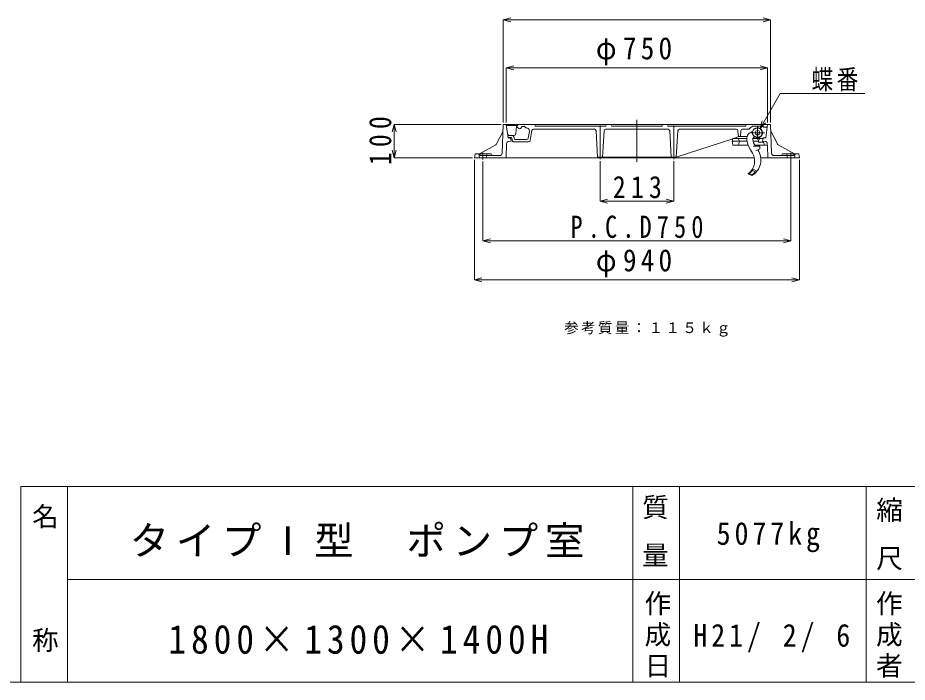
# Model space of a CAD drawing. Units: millimetres, scale not verified. Extents: x -6164 to 5771, y -4092 to 4364.
# Drawn here: x 347 to 2920, y -4092 to -2168 of the extents above; entities that cross this region are included whole.
import ezdxf

# ---------------------------------------------------------------- set-up
doc = ezdxf.new("R2010")
doc.units = ezdxf.units.MM
doc.header["$LTSCALE"] = 30
doc.linetypes.add('CHAIN1', pattern=[8, 5, -1, 1, -1])
doc.linetypes.add('DASHED1', pattern=[1.8, 1.2, -0.6])
for name, color, linetype, lineweight in [('0-0_枠', 7, 'Continuous', 9), ('0-2', 3, 'Continuous', 9), ('0-6_寸法', 4, 'Continuous', 9), ('0-A_鉄蓋', 4, 'Continuous', 9), ('0-D', 4, 'Continuous', 9), ('1-0', 7, 'Continuous', 9)]:
    doc.layers.add(name, color=color, linetype=linetype, lineweight=lineweight)
doc.styles.add('@ＭＳ ゴシック', font='')
doc.styles.add('ＭＳ ゴシック', font='')
doc.styles.get('@ＭＳ ゴシック').set_extended_font_data('@MS Gothic')
doc.styles.get('ＭＳ ゴシック').set_extended_font_data('MS Gothic')

msp = doc.modelspace()

# ---------------------------------------------------------------- linework, layer by layer
at = {"layer": '0-6_寸法'}
for p, q in [((1751.32, -2173.71), (1773.05, -2167.89)), ((1751.32, -2173.71), (2524.64, -2173.71)), ((1751.32, -2173.71), (1773.05, -2179.53)), ((1751.32, -2173.71), (1751.32, -2470.72)), ((2524.64, -2173.71), (2502.9, -2167.89)), ((2524.64, -2173.71), (2502.9, -2179.53)), ((2524.64, -2173.71), (2524.64, -2470.72)), ((1760.04, -2313.2), (1781.77, -2307.38)), ((1760.04, -2313.2), (2515.92, -2313.2)), ((1760.04, -2313.2), (1781.77, -2319.03)), ((1760.04, -2313.2), (1760.04, -2470.72)), ((2515.92, -2313.2), (2494.18, -2307.38)), ((2515.92, -2313.2), (2494.18, -2319.03)), ((2515.92, -2313.2), (2515.92, -2470.72)), ((1435.52, -2476.53), (1429.7, -2498.26)), ((1435.52, -2573.44), (1435.52, -2476.53)), ((1435.52, -2476.53), (1441.35, -2498.26)), ((1435.52, -2476.53), (1745.5, -2476.53)), ((1435.52, -2573.44), (1429.7, -2551.7)), ((1435.52, -2573.44), (1441.35, -2551.7)), ((1435.52, -2573.44), (1662.23, -2573.44)), ((1667.98, -2927.07), (1667.98, -2579.25)), ((1692.2, -2813.67), (1692.2, -2583.66)), ((2031.38, -2698.5), (2031.38, -2582.7)), ((2244.58, -2698.5), (2244.58, -2582.7)), ((2583.75, -2813.67), (2583.75, -2583.66)), ((2607.98, -2927.07), (2607.98, -2579.25)), ((2031.38, -2698.5), (2053.11, -2692.68)), ((2031.38, -2698.5), (2244.58, -2698.5)), ((2031.38, -2698.5), (2053.11, -2704.33)), ((2244.58, -2698.5), (2222.84, -2692.68)), ((2244.58, -2698.5), (2222.84, -2704.33)), ((1692.2, -2813.67), (1713.94, -2807.85)), ((1692.2, -2813.67), (2583.75, -2813.67)), ((1692.2, -2813.67), (1713.94, -2819.5)), ((2583.75, -2813.67), (2562.02, -2807.85)), ((2583.75, -2813.67), (2562.02, -2819.5)), ((1667.98, -2927.07), (1689.71, -2921.25)), ((1667.98, -2927.07), (2607.98, -2927.07)), ((1667.98, -2927.07), (1689.71, -2932.9)), ((2607.98, -2927.07), (2586.24, -2921.25)), ((2607.98, -2927.07), (2586.24, -2932.9))]:
    msp.add_line(p, q, dxfattribs=at)
at = {"layer": '0-A_鉄蓋', "color": 7, "linetype": 'CHAIN1'}
for p, q in [((2137.98, -2463.63), (2137.98, -2585.28)), ((2031.38, -2479.73), (2031.38, -2576.88)), ((2244.58, -2479.73), (2244.58, -2576.88)), ((2486.84, -2519.9), (2486.84, -2483.41)), ((2507.81, -2500.76), (2467, -2500.76))]:
    msp.add_line(p, q, dxfattribs=at)
at = {"layer": '0-A_鉄蓋', "color": 3}
for p, q in [((1731.63, -2533.36), (1750.59, -2495.91)), ((1748.21, -2559.68), (1751.32, -2476.53)), ((1760.04, -2476.53), (1751.32, -2476.53)), ((1760.04, -2476.53), (1765.49, -2515.29)), ((1791.05, -2477.01), (1760.11, -2477.01)), ((1792.02, -2479.92), (1760.54, -2479.92)), ((1787.92, -2503.9), (1789.08, -2480.37)), ((1791.05, -2477.01), (1792.02, -2478.95)), ((1792.02, -2479.92), (1792.02, -2478.95)), ((2515.92, -2476.53), (2510.47, -2515.29)), ((2515.92, -2476.53), (2524.64, -2476.53)), ((2527.75, -2559.68), (2524.64, -2476.53)), ((2544.32, -2533.36), (2525.36, -2495.91)), ((1765.49, -2515.29), (1772.64, -2515.29)), ((1783.08, -2508.51), (1768.75, -2508.51)), ((1774.58, -2524.98), (1772.64, -2515.29)), ((2413.68, -2524.98), (2415.62, -2517.23)), ((2415.62, -2517.23), (2455.68, -2517.23)), ((2431.12, -2517.23), (2435, -2524.98)), ((2473.39, -2517.23), (2502.93, -2517.23)), ((2502.93, -2517.23), (2503.32, -2515.29)), ((2503.32, -2515.29), (2510.47, -2515.29)), ((1729.68, -2535.4), (1682.51, -2561.81)), ((1760.85, -2531.66), (1759.38, -2572.04)), ((1765.71, -2526.14), (1774.58, -2524.98)), ((2413.68, -2524.98), (2415.62, -2536.61)), ((2415.62, -2536.61), (2459.59, -2536.61)), ((2432.09, -2536.61), (2435, -2524.98)), ((2435, -2524.98), (2456.33, -2524.98)), ((2474.22, -2524.98), (2489.27, -2524.98)), ((2478.54, -2536.61), (2512.45, -2536.61)), ((2489.27, -2524.98), (2489.51, -2527.89)), ((2502.44, -2527.89), (2489.51, -2527.89)), ((2506.2, -2534.34), (2505.28, -2530.17)), ((2515.36, -2539.41), (2516.58, -2572.04)), ((2546.28, -2535.4), (2593.44, -2561.81)), ((1669.92, -2561.81), (1667.98, -2573.44)), ((1716.43, -2561.81), (1669.92, -2561.81)), ((1680.58, -2561.81), (1682.51, -2573.44)), ((1703.83, -2561.81), (1701.89, -2573.44)), ((1718.51, -2565.62), (1716.43, -2561.81)), ((1721.06, -2567.14), (1740.46, -2567.14)), ((2554.89, -2567.14), (2535.5, -2567.14)), ((2557.44, -2565.62), (2559.52, -2561.81)), ((2572.12, -2561.81), (2574.06, -2573.44)), ((2595.38, -2561.81), (2593.44, -2573.44)), ((2477.54, -2573.44), (1667.98, -2573.44)), ((2496.15, -2573.44), (2607.98, -2573.44))]:
    msp.add_line(p, q, dxfattribs=at)
at = {"layer": '0-A_鉄蓋', "color": 7}
for p, q in [((2515.92, -2476.53), (1760.04, -2476.53)), ((1792.59, -2485.65), (1794.99, -2487.87)), ((1805.04, -2483.31), (1802.19, -2487.19)), ((1806.31, -2482.83), (1812.85, -2482.83)), ((1814.87, -2484.81), (1814.71, -2484.23)), ((1816.74, -2486.22), (1817.24, -2486.22)), ((1829.42, -2523.01), (1834.15, -2494.65)), ((2014.81, -2490.6), (1838.93, -2490.6)), ((1844, -2480.92), (1842.9, -2476.53)), ((1845.36, -2481.86), (2046.74, -2481.86)), ((2019.65, -2495.15), (2024.11, -2571.98)), ((2043.11, -2495.15), (2038.65, -2571.98)), ((2228.01, -2490.6), (2047.95, -2490.6)), ((2049.31, -2476.53), (2048.15, -2480.79)), ((2063.84, -2476.53), (2065, -2480.79)), ((2209.55, -2481.86), (2066.41, -2481.86)), ((2212.11, -2476.53), (2210.95, -2480.79)), ((2226.65, -2476.53), (2227.81, -2480.79)), ((2452.19, -2481.86), (2229.21, -2481.86)), ((2232.84, -2495.15), (2237.31, -2571.98)), ((2256.31, -2495.15), (2251.84, -2571.98)), ((2350.12, -2490.58), (2261.14, -2490.6)), ((2350.12, -2490.58), (2425.25, -2490.58)), ((2430.08, -2494.98), (2431.61, -2511.42)), ((2438.91, -2494.99), (2437.42, -2511.42)), ((2461.11, -2490.58), (2443.74, -2490.58)), ((2453.12, -2481.15), (2454.38, -2476.53)), ((2471.9, -2481.73), (2462.06, -2490.23)), ((2500.78, -2481.38), (2472.85, -2481.38)), ((2503.86, -2483.86), (2501.81, -2481.8)), ((2504.89, -2484.28), (2514.82, -2484.28)), ((1777.09, -2508.51), (1764.53, -2508.51)), ((1773.14, -2514.32), (1765.35, -2514.32)), ((1778.02, -2525.42), (1775.98, -2516.58)), ((1781.79, -2512.18), (1783.41, -2518.67)), ((1785.29, -2520.14), (1818.92, -2520.14)), ((1823.7, -2516.09), (1826.8, -2497.5)), ((2251.84, -2571.98), (2415.32, -2518.41)), ((2418.07, -2517.23), (2431.61, -2511.42)), ((2456.94, -2511.42), (2431.61, -2511.42)), ((1779.91, -2526.92), (1824.67, -2526.92)), ((2251.84, -2571.98), (2024.11, -2571.98))]:
    msp.add_line(p, q, dxfattribs=at)
at = {"layer": '0-A_鉄蓋', "color": 2, "lineweight": 18}
for p, q in [((2472.79, -2497.03), (2469.55, -2498.34)), ((2479.33, -2513.2), (2476.08, -2514.51)), ((2493.63, -2539.52), (2480.08, -2539.52)), ((2493.63, -2547.27), (2487.39, -2550.18)), ((2493.63, -2547.27), (2493.63, -2539.52)), ((2466.32, -2550.52), (2472.02, -2559.81)), ((2470.36, -2625.06), (2460, -2619.36))]:
    msp.add_line(p, q, dxfattribs=at)
at = {"layer": '0-A_鉄蓋', "color": 3, "linetype": 'DASHED1'}
for p, q in [((2501.38, -2524.98), (2502.93, -2517.23)), ((2413.68, -2524.98), (2435, -2524.98)), ((2510.25, -2526.14), (2501.38, -2524.98)), ((2515.1, -2531.66), (2515.36, -2539.41)), ((1685.42, -2567.14), (1682.51, -2561.81)), ((1685.42, -2567.14), (1721.06, -2567.14)), ((2590.53, -2567.14), (2554.89, -2567.14)), ((2590.53, -2567.14), (2593.44, -2561.81))]:
    msp.add_line(p, q, dxfattribs=at)
at = {"layer": '0-A_鉄蓋', "color": 2, "linetype": 'DASHED1', "lineweight": 18}
for p, q in [((2480.08, -2539.52), (2474.44, -2539.52)), ((2487.39, -2550.18), (2482.24, -2552.58)), ((2463.53, -2619.09), (2460, -2619.36)), ((2470.33, -2622.83), (2463.53, -2619.09)), ((2470.33, -2622.83), (2470.36, -2625.06)), ((2472.09, -2609.87), (2472.48, -2605.68)), ((2480.67, -2614.51), (2472.09, -2609.87)), ((2485.04, -2612.46), (2472.48, -2605.68)), ((2485.04, -2612.46), (2480.67, -2614.51))]:
    msp.add_line(p, q, dxfattribs=at)
at = {"layer": '0-A_鉄蓋', "color": 3, "linetype": 'CHAIN1'}
for p, q in [((1692.2, -2558.6), (1692.2, -2577.85)), ((2583.75, -2558.6), (2583.75, -2583.66))]:
    msp.add_line(p, q, dxfattribs=at)
at = {"layer": '0-A_鉄蓋', "color": 7}
for points in [[(2494.11, -2488.17), (2552.26, -2387.45), (2797.22, -2387.45)], [(1789.56, -2479.92), (1792.99, -2479.92), (1792.99, -2476.53)]]:
    msp.add_lwpolyline(points, dxfattribs=at)
at = {"layer": '0-A_鉄蓋', "color": 3}
for points in [[(2489.27, -2524.98), (2491.08, -2520.14), (2496.05, -2517.23)], [(2559.52, -2561.81), (2606.04, -2561.81), (2607.98, -2573.44)]]:
    msp.add_lwpolyline(points, dxfattribs=at)
at = {"layer": '0-A_鉄蓋', "color": 2, "linetype": 'DASHED1', "lineweight": 18}
msp.add_circle((2486.84, -2500.76), 13.57, dxfattribs=at)
at = {"layer": '0-A_鉄蓋', "color": 2, "lineweight": 18}
msp.add_circle((2486.84, -2500.76), 6.3, dxfattribs=at)
at = {"layer": '0-A_鉄蓋', "color": 3}
for centre, radius, start, end in [((1789.56, -2480.41), 0.485, 90, 175.70384), ((1768.75, -2503.66), 4.84, 187.99997, 270), ((1783.08, -2503.66), 4.84, 270, 357.17564), ((1727.31, -2531.17), 4.84, 299.2485, 333.14777), ((1766.66, -2531.88), 5.81, 99.47231, 177.85611), ((2502.44, -2530.8), 2.91, 12.5282, 90), ((2509.04, -2533.71), 2.91, 192.52757, 270), ((2512.45, -2539.52), 2.91, 2.1438, 90), ((2548.64, -2531.17), 4.84, 206.85223, 240.7515), ((1721.06, -2564.23), 2.91, 208.61075, 270), ((1740.46, -2559.39), 7.75, 270, 357.85626), ((1757.92, -2571.98), 1.45, 270, 357.85631), ((2518.03, -2571.98), 1.45, 182.14369, 270), ((2535.5, -2559.39), 7.75, 182.14374, 270), ((2554.89, -2564.23), 2.91, 270, 331.38795)]:
    msp.add_arc(centre, radius, start, end, dxfattribs=at)
at = {"layer": '0-A_鉄蓋', "color": 7}
for centre, radius, start, end in [((1799.19, -2478.55), 9.69, 188.13071, 227.11905), ((1798.29, -2484.32), 4.84, 227.1203, 323.73206), ((1806.31, -2484.77), 1.94, 90, 131.18832), ((1812.85, -2484.77), 1.94, 15.94423, 90), ((1816.74, -2484.28), 1.94, 195.94714, 270), ((1817.24, -2495.91), 9.69, 350.53781, 90), ((1838.93, -2495.45), 4.84, 90, 170.53796), ((1845.36, -2480.41), 1.45, 200.55672, 270), ((2014.81, -2495.45), 4.84, 3.50032, 90), ((2047.95, -2495.45), 4.84, 90, 176.49968), ((2046.74, -2480.41), 1.45, 270, 344.74475), ((2066.41, -2480.41), 1.45, 195.25549, 270), ((2209.55, -2480.41), 1.45, 270, 344.74451), ((2229.21, -2480.41), 1.45, 195.25525, 270), ((2228.01, -2495.45), 4.84, 3.50032, 90), ((2261.14, -2495.45), 4.84, 90, 176.49968), ((2425.25, -2495.43), 4.84, 5.31476, 90), ((2443.74, -2495.43), 4.84, 90, 174.80507), ((2452.19, -2480.89), 0.969, 270, 344.74637), ((2461.11, -2489.13), 1.45, 270, 310.81068), ((2472.85, -2482.83), 1.45, 90, 130.81068), ((2500.78, -2482.83), 1.45, 44.99899, 90), ((2504.89, -2482.83), 1.45, 224.99899, 270), ((1773.14, -2517.23), 2.91, 12.99376, 90), ((1777.09, -2513.35), 4.84, 14.03542, 90), ((1785.29, -2518.2), 1.94, 194.03418, 270), ((1818.92, -2515.29), 4.84, 270, 350.53781), ((1779.91, -2524.98), 1.94, 192.99207, 270), ((1824.67, -2522.08), 4.84, 270, 350.53775)]:
    msp.add_arc(centre, radius, start, end, dxfattribs=at)
at = {"layer": '0-A_鉄蓋', "color": 2, "lineweight": 18}
for centre, radius, start, end in [((2486.84, -2500.76), 14.54, 237.91962, 165.74062), ((2477.9, -2519), 22.29, 112.00017, 190.44672), ((2477.9, -2519), 4.84, 112.00046, 189.41957), ((2532.39, -2509.96), 60.08, 189.42003, 209.46786), ((2532.39, -2509.96), 77.53, 189.41995, 211.54276), ((2434.03, -2583.13), 44.58, 305.63019, 31.5428), ((2444.2, -2579.74), 52.33, 299.98955, 34.38939)]:
    msp.add_arc(centre, radius, start, end, dxfattribs=at)
at = {"layer": '0-A_鉄蓋', "color": 2, "linetype": 'DASHED1', "lineweight": 18}
for centre, radius, start, end in [((2486.84, -2500.76), 14.54, 165.74049, 238.87019), ((2434.03, -2583.13), 46.52, 309.36279, 324.90469), ((2444.2, -2579.74), 50.39, 301.22342, 316.36389)]:
    msp.add_arc(centre, radius, start, end, dxfattribs=at)
at = {"layer": '0-A_鉄蓋', "color": 3, "linetype": 'DASHED1'}
msp.add_arc((2509.29, -2531.88), 5.81, 2.14384, 80.52769, dxfattribs=at)
at = {"layer": '0-D', "color": 7}
for q in [(2499.93, -2466.43), (2510.02, -2472.26)]:
    msp.add_line((2494.11, -2488.17), q, dxfattribs=at)
at = {"layer": '1-0', "color": 2}
for p, q in [((355.88, -3524.96), (355.88, -4091.96)), ((355.88, -3524.96), (5770.88, -3524.96)), ((490.88, -3524.96), (490.88, -4091.96)), ((2125.88, -3524.96), (2125.88, -4091.96)), ((2260.88, -3524.96), (2260.88, -4091.96)), ((2800.88, -3524.96), (2800.88, -4091.96)), ((490.88, -3794.96), (2125.88, -3794.96)), ((2125.88, -3794.96), (4150.88, -3794.96)), ((505.88, -4091.96), (5770.88, -4091.96))]:
    msp.add_line(p, q, dxfattribs=at)
at = {"layer": '1-0', "color": 5}
msp.add_line((-6164.46, -4091.96), (5770.88, -4091.96), dxfattribs=at)

# ---------------------------------------------------------------- texts
at = {"layer": '0-0_枠', "insert": (1927.45, -3091.24), "char_height": 30.63, "attachment_point": 7, "style": 'ＭＳ ゴシック'}
msp.add_mtext('\\T1.17;参考質量：１１５ｋｇ', dxfattribs=at)
at = {"layer": '0-2', "color": 7, "insert": (2643.31, -2381.2), "char_height": 57.15, "attachment_point": 7, "style": 'ＭＳ ゴシック'}
msp.add_mtext('\\T1.17;\\W0.8;蝶番', dxfattribs=at)
at = {"layer": '0-6_寸法', "color": 7, "char_height": 64.15, "attachment_point": 7, "style": 'ＭＳ ゴシック'}
for s, insert in [('\\T1.31;\\W0.9;φ750', (2019.35, -2305.7)), ('\\T1.41;\\W0.85;213', (2068.29, -2691)), ('\\T1.43;\\W0.8;P.C.D750', (1945.95, -2806.17)), ('\\T1.31;\\W0.9;φ940', (2019.35, -2919.57))]:
    msp.add_mtext(s, dxfattribs=dict(at, insert=insert))
at = {"layer": '0-6_寸法', "color": 7, "insert": (1428.02, -2594.67), "char_height": 64.15, "attachment_point": 7, "rotation": 90, "style": 'ＭＳ ゴシック'}
msp.add_mtext('\\T1.41;\\W0.85;100', dxfattribs=at)
at = {"layer": '1-0', "attachment_point": 7, "rotation": 270, "style": '@ＭＳ ゴシック'}
for s, insert, char_height in [('\\T1.21;質\\~量', (2156.63, -3546.15), 56.09), ('\\T1.17;名\u3000\u3000\u3000称', (390.3, -3572.96), 56.09), ('\\T1.21;縮\\~尺', (2832.27, -3553.89), 56.52), ('\\T1.17;作成日', (2162.69, -3824.28), 56.52), ('\\T1.17;作成者', (2832.27, -3824.28), 56.52)]:
    msp.add_mtext(s, dxfattribs=dict(at, insert=insert, char_height=char_height))
at = {"layer": '1-0', "attachment_point": 7, "style": 'ＭＳ ゴシック'}
for s, insert, char_height in [('\\T1.17;タイプⅠ型\u3000ポンプ室', (670.58, -3729.62), 83.63), ('\\T1.28;\\W0.9;5077kg', (2368.66, -3715.77), 65.98), ('\\T1.28;\\W0.9;1800×1300×1400H', (782.44, -4010.54), 83.58), ('\\T1.28;\\W0.9;H21/\\~2/\\~6', (2301.17, -4005), 65.98)]:
    msp.add_mtext(s, dxfattribs=dict(at, insert=insert, char_height=char_height))

doc.saveas('drawing.dxf')
